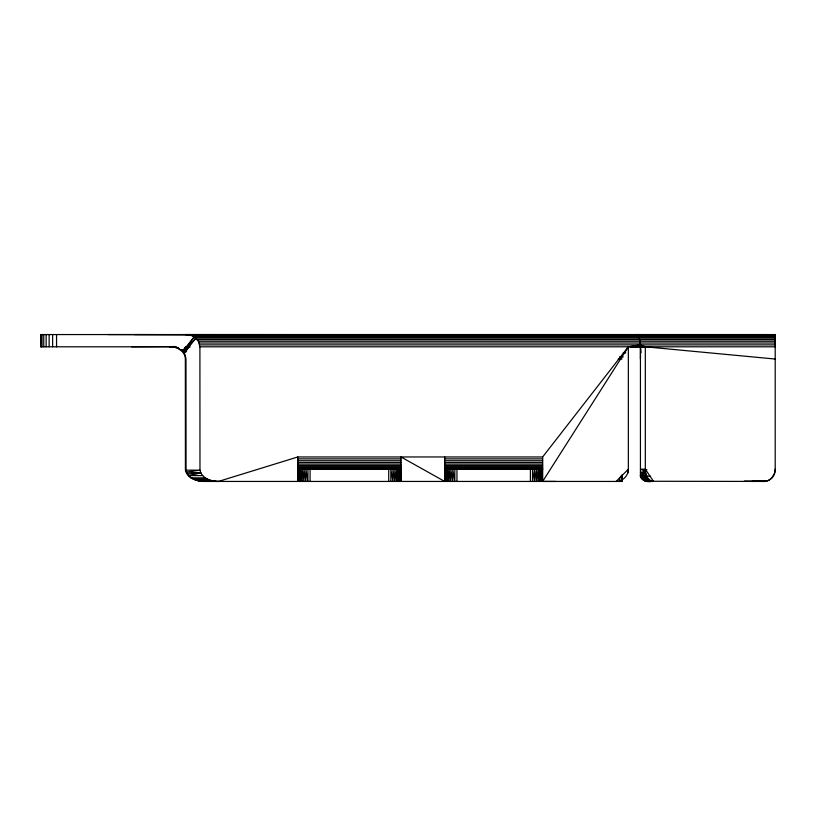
<?xml version="1.0" encoding="UTF-8"?>
<svg xmlns="http://www.w3.org/2000/svg" width="816" height="816" viewBox="0 0 816 816"><rect width="100%" height="100%" fill="white"/><g stroke="black" fill="none" stroke-linecap="round" stroke-linejoin="round"><path stroke-width="1.22" d="M40.912 346.8L40.912 334.56M41.106 346.8L41.045 334.56M42.034 346.8L42.034 334.56M43.758 346.8L43.758 334.56M46.145 346.8L46.145 334.56M49.144 346.8L49.144 334.56M52.642 346.8L52.642 334.56M56.549 346.8L56.549 334.56M297.83 481.44L297.83 456.96L542.64 456.96L628.351 346.8L640.489 344.882L645.313 346.8L775.2 359.04M298.013 481.44L298.013 469.2L298.574 481.44L298.574 469.2L299.472 481.44L299.472 469.2L300.696 481.44L300.696 469.2L302.206 481.44L302.206 469.2L303.95 481.44L303.95 469.2L305.888 481.44L305.888 469.2L307.948 481.44L307.948 469.2M310.07 481.44L310.07 469.2M388.732 481.44L388.732 469.2M390.854 481.44L390.854 469.2L392.914 481.44L392.914 469.2L394.852 481.44L394.852 469.2L396.596 481.44L396.596 469.2L398.106 481.44L398.106 469.2L399.33 481.44L399.33 469.2L400.228 481.44L400.228 469.2L400.789 481.44L400.789 469.2M400.972 481.44L400.972 456.96L444.71 481.44L444.71 456.96M444.904 481.44L444.904 469.2L445.454 481.44L445.454 469.2L446.352 481.44L446.352 469.2L447.576 481.44L447.576 469.2L449.086 481.44L449.086 469.2L450.83 481.44L450.83 469.2L452.768 481.44L452.768 469.2L454.828 481.44L454.828 469.2M456.95 481.44L456.95 469.2M530.4 481.44L530.4 469.2M532.522 481.44L532.522 469.2L534.582 481.44L534.582 469.2L536.52 481.44L536.52 469.2L538.264 481.44L538.264 469.2L539.774 481.44L539.774 469.2L540.998 481.44L540.998 469.2L541.895 481.44L541.895 469.2L542.446 481.44L542.446 469.2M555.808 481.44L542.64 481.43L542.64 456.96M619.548 481.44L619.548 477.768M621.384 481.44L621.384 475.32M621.853 481.44L621.853 475.32M621.976 481.44L621.976 475.32M622.2 475.32L622.2 481.44L204.367 481.44C196.85 481.409 187.262 478.431 185.405 470.159L185.344 359.04C185.283 351.604 177.674 346.647 170.779 346.8M628.351 469.2L616.111 481.44C622.649 481.552 628.463 475.748 628.351 469.2L628.351 346.8L542.64 481.44M639.785 346.8L639.785 344.352M645.313 346.8L645.313 469.2C645.283 474.249 647.731 480.991 653.545 481.44L645.313 469.2L640.438 469.2L645.446 471.322L640.438 472.372L645.813 473.382L640.438 474.371L646.415 475.32L640.438 475.748C642.151 480.542 647.343 482.593 652.117 481.256C647.7 481.95 642.559 481.501 640.438 476.972L640.438 346.8L645.048 346.892L640.438 346.984L642.896 347.167M763.878 481.44C770.284 481.491 775.343 475.402 775.2 469.2L775.2 334.56L40.8 334.56L40.8 346.8L175.919 346.8M774.792 339.456L775.2 334.56M774.792 339.548L775.2 334.713L185.344 334.56M774.792 339.813L775.2 335.162L190.301 335.152L185.997 334.56M774.751 340.741L775.2 335.896L192.311 335.886L190.301 335.152M775.2 469.2C775.333 475.31 770.447 481.481 764.072 481.44L645.456 481.256L653.024 481.44L649.077 481.073M640.438 359.04L640.468 348.065M627.616 473.382L628.167 471.322M204.53 481.44C197.176 481.43 187.66 478.288 186.058 470.159L185.997 359.04L185.161 354.848L183.488 352.012L194.177 336.896L775.2 336.896M184.141 352.92L195.84 338.14L775.2 338.14M297.83 456.96L218.433 481.44C211.028 481.43 201.685 478.298 199.971 470.159L199.91 346.8L198.39 341.241L194.177 336.896L182.743 351.166L183.488 352.012L186.038 352.012M771.161 478.584L773.15 476.228M183.488 352.012L195.84 338.14M645.997 481.256L650.729 480.706L644.62 480.706L649.434 479.798L643.324 479.798L648.261 478.574L642.151 478.574L647.241 477.064L640.438 475.748L646.884 469.608M186.058 470.159L199.971 470.159L186.517 472.056L200.818 472.984L188.731 475.595L202.643 475.595M646.894 481.44L650.678 481.042M759.543 481.032L751.73 481.44L765.847 481.256L744.335 481.052M187.415 473.882L200.818 472.984M630.788 347.392L640.56 346.8C640.285 342.567 640.04 335.957 635.144 334.56L715.744 334.968M169.31 346.8L175.583 346.718M131.529 346.8L175.522 346.555M441.201 334.968L636.041 334.713M197.258 339.599L775.2 339.609M198.39 341.241L775.2 341.241M199.226 343.016L775.2 343.016M199.736 344.882L775.2 344.882M185.844 346.8L189.934 346.8M199.91 346.8L775.2 346.8M173.308 346.984L175.858 346.984M185.987 346.984L189.802 346.984M175.756 347.534L178.306 347.534M184.477 347.534L188.292 347.534M184.141 348.432L187.955 348.432M180.142 349.666L187.405 349.656M186.568 351.166L182.743 351.166L176.848 347.534L172.094 346.8M623.261 352.92L625.801 352.92M619.446 356.908L623.261 356.908M618.151 359.04L621.976 359.04M297.83 458.878L400.972 458.878M444.71 458.878L542.64 458.878M297.83 460.744L400.972 460.744M444.71 460.744L542.64 460.744M297.83 462.519L400.972 462.519M444.71 462.519L542.64 462.519M297.83 464.151L400.972 464.151M444.71 464.151L542.64 464.151M297.83 465.61L400.972 465.61M444.71 465.61L542.64 465.61M297.83 466.864L400.972 466.864M444.71 466.864L542.64 466.864M297.83 467.864L400.972 467.864M444.71 467.864L542.64 467.864M297.83 468.598L400.972 468.598M444.71 468.598L542.64 468.598M297.83 469.047L400.972 469.047M444.71 469.047L542.64 469.047M297.83 469.2L400.972 469.2M444.71 469.2L542.64 469.2M641.152 477.064L647.241 477.064M190.913 477.86L205.336 477.85M193.637 479.104L207.55 479.104M196.115 480.104L210.028 480.104M198.492 480.848L212.711 480.838M201.389 481.287L218.933 481.44M134.263 334.56L200.093 334.682L107.967 334.56M753.658 481.287L764.072 481.44M759.992 481.042L765.816 481.287M640.438 475.748L650.566 476.269M214.027 480.991L215.954 481.287M192.311 335.886L194.177 336.896M640.55 347.953L641.009 352.553"/></g></svg>
